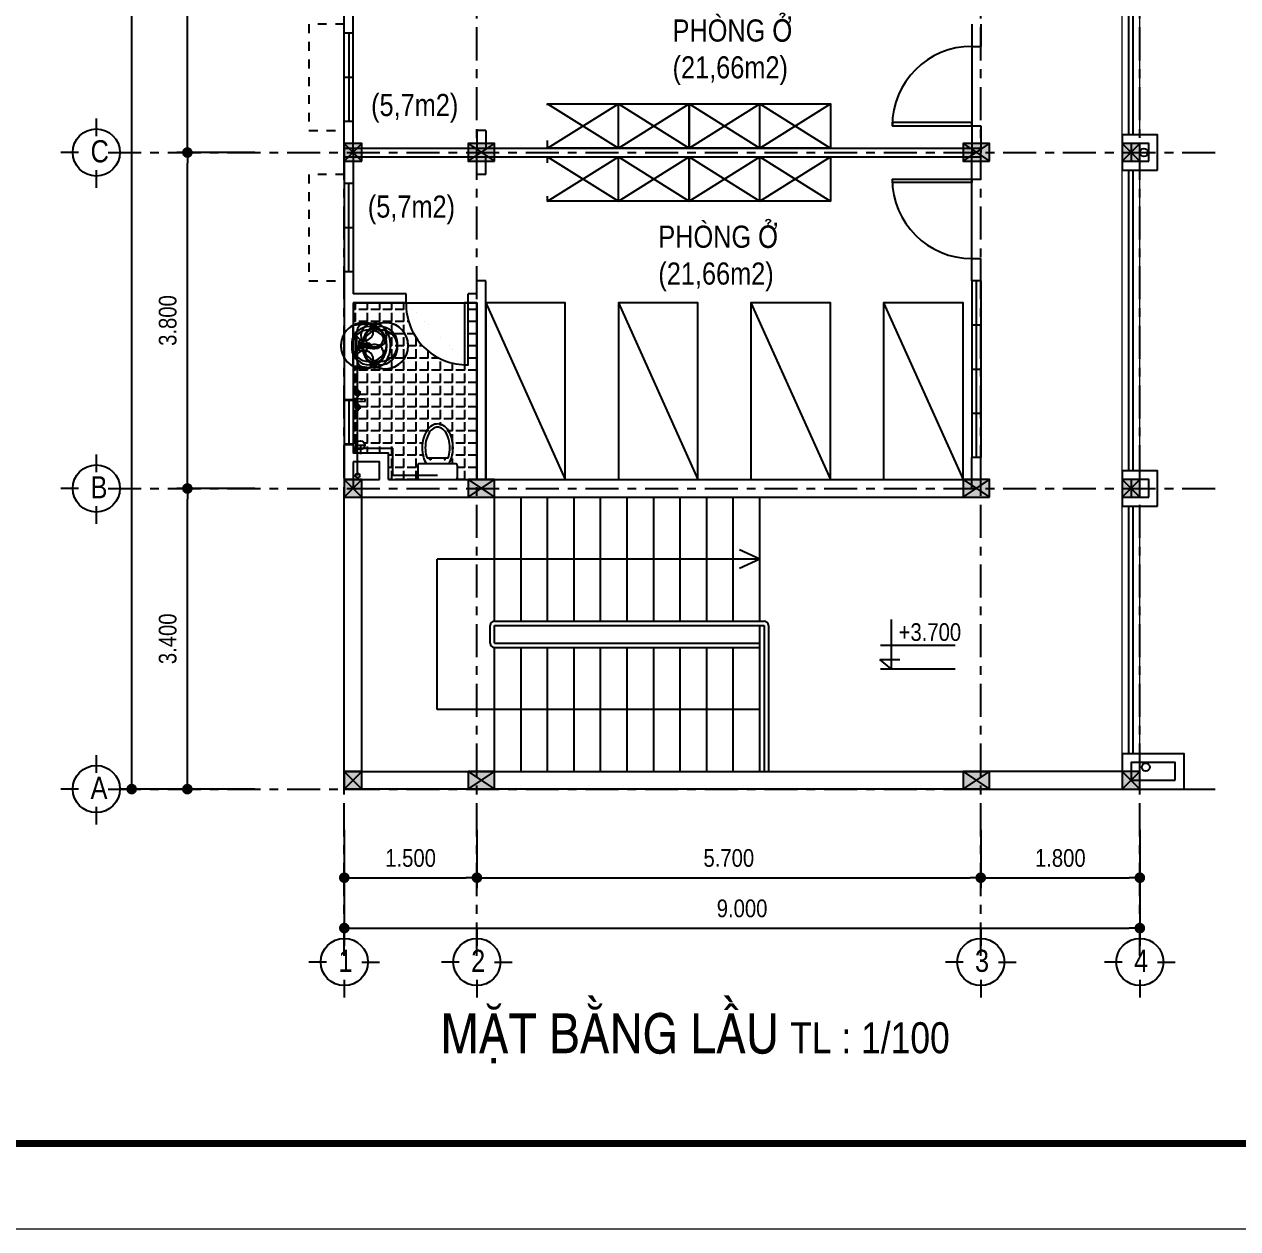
# Model space of a CAD drawing. Header units: millimetres. Extents: x -341 to 79, y 65 to 137.
# Drawn here: x -280.52 to -266.79, y 107.61 to 121.23 of the extents above; entities that cross this region are included whole.
import ezdxf

# ---------------------------------------------------------------- set-up
doc = ezdxf.new("R2010")
doc.units = ezdxf.units.MM
doc.header["$LTSCALE"] = 0.3
doc.header["$MEASUREMENT"] = 0
doc.linetypes.add('ACAD_ISO03W100', pattern=[30, 12, -18])
doc.linetypes.add('CENTER', pattern=[2, 1.25, -0.25, 0.25, -0.25])
doc.layers.get('0').update_dxf_attribs({"linetype": 'CONTINUOUS', "lineweight": 13})
doc.layers.get('DEFPOINTS').update_dxf_attribs({"linetype": 'CONTINUOUS', "lineweight": 13})
for name, color, linetype in [('CHU', 3, 'CONTINUOUS'), ('CHUSO', 141, 'CONTINUOUS'), ('HACTH', 8, 'CONTINUOUS'), ('HATCH', 8, 'CONTINUOUS'), ('KHUNG', 6, 'CONTINUOUS'), ('KT', 8, 'CONTINUOUS'), ('LAYER 1', 1, 'CONTINUOUS'), ('LAYER1', 1, 'CONTINUOUS'), ('LAYER3', 34, 'CONTINUOUS'), ('LAYER4', 114, 'CONTINUOUS'), ('LAYER7', 7, 'CONTINUOUS'), ('LAYER8', 8, 'CONTINUOUS'), ('THIETBI', 25, 'CONTINUOUS')]:
    doc.layers.add(name, color=color, linetype=linetype)
doc.styles.add('ATTR', font='romans.shx', dxfattribs={"width": 0.8, "height": 0.7})
doc.styles.add('HELVE-KT', font='VHELVCN.TTF')
doc.dimstyles.new('1-100', dxfattribs={"dimtxt": 0.2, "dimasz": 0.12, "dimexe": 0.12, "dimexo": 0.2, "dimgap": 0.12, "dimtad": 1, "dimdec": 3, "dimzin": 4, "dimdsep": 46, "dimtxsty": 'HELVE-KT', "dimblk1": 'DOT', "dimblk2": 'DOT', "dimsah": 1, "dimcen": -0.18, "dimadec": 3, "dimazin": 0, "dimtfac": 1, "dimtdec": 3, "dimtmove": 2, "dimatfit": 3, "dimldrblk": 'DOT', "dimfxl": 0, "dimtolj": 1, "dimtzin": 4, "dimarcsym": 0})

# ---------------------------------------------------------------- blocks, each defined once
blk = doc.blocks.new('TOILET')
at = {"layer": 'THIETBI', "linetype": 'Continuous'}
for p, q in [((2.25, 0), (-2.25, 0)), ((-2.5, -0.25), (-2.5, -1.75)), ((2.5, -1.75), (2.5, -0.25)), ((-2.25, -2), (2.25, -2)), ((-1.33, -2.7), (1.33, -2.7)), ((-0.96, -2.48), (-0.96, -2.7)), ((-0.86, -2.48), (-0.96, -2.48)), ((-0.96, -2.7), (-0.86, -2.7)), ((-0.86, -2.7), (-0.86, -2.48)), ((0.86, -2.7), (0.86, -2.48)), ((0.86, -2.48), (0.96, -2.48)), ((0.96, -2.7), (0.86, -2.7)), ((0.96, -2.48), (0.96, -2.7))]:
    blk.add_line(p, q, dxfattribs=at)
for centre, radius, start, end in [((-2.25, -0.25), 0.25, 90, 180), ((2.25, -0.25), 0.25, 0, 90), ((-2.25, -1.75), 0.25, 180, 270), ((2.64, -4.01), 4.58, 164.9269, 180), ((1.34, -3.66), 3.23, 149.0966, 164.9269), ((2.64, -4.01), 4.18, 164.9269, 180), ((1.34, -3.66), 2.83, 160.176, 164.9269), ((-1.34, -3.66), 2.83, 15.0731, 19.824), ((-2.64, -4.01), 4.18, 0, 15.0731), ((-1.34, -3.66), 3.23, 15.0731, 30.9034), ((-2.64, -4.01), 4.58, 360, 15.0731), ((2.25, -1.75), 0.25, 270, 0), ((2.64, -4.01), 4.58, 180, 195.0731), ((2.64, -4.01), 4.18, 180, 195.0731), ((-2.64, -4.01), 4.18, 344.9269, 360), ((-2.64, -4.01), 4.58, 344.9269, 0), ((1.34, -4.36), 3.23, 195.0731, 213.0315), ((1.34, -4.36), 2.83, 195.0731, 213.0315), ((0.52, -4.9), 1.86, 213.0315, 237.5002), ((-0.52, -4.9), 1.86, 302.4998, 326.9685), ((-1.34, -4.36), 2.83, 326.9685, 344.9269), ((-1.34, -4.36), 3.23, 326.9685, 344.9269), ((0.52, -4.9), 2.26, 213.0315, 237.5002), ((0, -5.71), 1.29, 237.5002, 270), ((0, -5.71), 0.893, 237.5002, 270), ((0, -5.71), 0.893, 270, 302.4998), ((0, -5.71), 1.29, 270, 302.4998), ((-0.52, -4.9), 2.26, 302.4998, 326.9685)]:
    blk.add_arc(centre, radius, start, end, dxfattribs=at)
blk = doc.blocks.new('la')
at = {"layer": 'THIETBI', "linetype": 'Continuous'}
for p, q in [((-5933, 607097), (-5955, 607330)), ((-5700, 607309), (-5700, 607252)), ((-5446, 607330), (-5467, 607097)), ((-5944, 607224), (-5944, 607230)), ((-5759, 607200), (-5715, 607200)), ((-5759, 607183), (-5759, 607200)), ((-5759, 607167), (-5759, 607183)), ((-5700, 607167), (-5759, 607167)), ((-5700, 607278), (-5735, 607278)), ((-5720, 607192), (-5728, 607192)), ((-5728, 607175), (-5672, 607175)), ((-5726, 607183), (-5717, 607183)), ((-5710, 607250), (-5715, 607196)), ((-5665, 607278), (-5700, 607278)), ((-5641, 607167), (-5700, 607167)), ((-5685, 607196), (-5690, 607250)), ((-5685, 607200), (-5641, 607200)), ((-5675, 607183), (-5684, 607183)), ((-5672, 607192), (-5680, 607192)), ((-5641, 607200), (-5641, 607183)), ((-5641, 607183), (-5641, 607167)), ((-5456, 607230), (-5456, 607224)), ((-5467, 607097), (-5933, 607097)), ((-5700, 607139), (-5859, 607139)), ((-5859, 607122), (-5541, 607122)), ((-5541, 607139), (-5700, 607139))]:
    blk.add_line(p, q, dxfattribs=at)
for centre, radius in [((-5743, 607183), 17), ((-5700, 607278), 21.2), ((-5700, 607278), 17), ((-5658, 607183), 17)]:
    blk.add_circle(centre, radius, dxfattribs=at)
for centre, radius, start, end in [((-5744, 607315), 152, 126.1394, 150.4377), ((-5717, 607278), 198, 106.8299, 126.1394), ((-5699, 607218), 261, 90, 106.8299), ((-5699, 607218), 261, 73.1701, 90), ((-5681, 607278), 198, 53.8606, 73.1701), ((-5653, 607315), 152, 29.5623, 53.8606), ((-5810, 607330), 145, 180, 190.3889), ((-5787, 607339), 103, 150.4377, 180), ((-5787, 607339), 103, 180, 209.5623), ((-5611, 607339), 103, 0, 29.5623), ((-5611, 607339), 103, 330.4377, 0), ((-5859, 607224), 84.9, 180, 270), ((-5744, 607363), 152, 209.5623, 233.8606), ((-5717, 607401), 198, 233.8606, 253.1701), ((-5699, 607460), 261, 253.1701, 266.4587), ((-5720, 607196), 4.24, 270, 354.3929), ((-5700, 607232), 20, 59.7473, 120.2527), ((-5699, 607460), 261, 273.0264, 286.8299), ((-5680, 607196), 4.24, 185.6071, 270), ((-5681, 607401), 198, 286.8299, 306.1394), ((-5653, 607363), 152, 306.1394, 330.4377), ((-5541, 607224), 84.9, 270, 0), ((-5859, 607224), 102, 218.2453, 270), ((-5541, 607224), 102, 270, 321.7547)]:
    blk.add_arc(centre, radius, start, end, dxfattribs=at)
blk.add_spline([(-5446, 607330), (-5488, 607436), (-5558, 607489), (-5649, 607517), (-5751, 607517), (-5842, 607489), (-5912, 607436), (-5950, 607366), (-5955, 607330)], degree=3, dxfattribs=at)
blk = doc.blocks.new('WALFCT1T')
for p, q in [((-5.5, -1), (-5, -1)), ((-5.5, -2), (-5.5, -1)), ((-2.5, -2), (-5.5, -2)), ((-5, -2), (-5, -2.5)), ((-5, -2.5), (-3, -2.5)), ((-3, -1), (-2.5, -1)), ((-3, -2.5), (-3, -2)), ((-2.5, -1), (-2.5, -2)), ((-1, -0.5), (1, -0.5)), ((0.75, -5.5), (-0.75, -5.5)), ((2.5, -1), (3, -1)), ((2.5, -2), (2.5, -1)), ((5.5, -2), (2.5, -2)), ((3, -2), (3, -2.5)), ((3, -2.5), (5, -2.5)), ((5, -1), (5.5, -1)), ((5, -2.5), (5, -2)), ((5.5, -1), (5.5, -2))]:
    blk.add_line(p, q)
for points in [[(-3, 0), (-3, -1), (-5, -1), (-5, 0)], [(-0.25, -0.5), (-0.25, 0), (0.25, 0), (0.25, -0.5)], [(5, 0), (5, -1), (3, -1), (3, 0)]]:
    blk.add_lwpolyline(points, close=True)
for centre, start, end in [((-13.2658, -3.6195), 351.4554, 14.26943), ((13.2658, -3.6195), 165.7306, 188.5446)]:
    blk.add_arc(centre, 12.6562, start, end)
at = {"style": 'ATTR', "width": 0.8, "flags": 9}
blk.add_attdef('ESTCODE', (0, 0), '', height=0.7, dxfattribs=at)
blk = doc.blocks.new('_DOT')
at = {"color": 0, "linetype": 'ByBlock'}
blk.add_line((-0.5, 0), (-1, 0), dxfattribs=at)
at = {"color": 0, "linetype": 'ByBlock', "const_width": 0.5}
blk.add_lwpolyline([(-0.25, 0, 1), (0.25, 0, 1)], format="xyb", close=True, dxfattribs=at)
blk = doc.blocks.new('*D23')
at = {"layer": 'DEFPOINTS', "color": 0, "lineweight": -2, "ltscale": 5}
for p in [(-276.898, 112.322), (-275.398, 112.322), (-275.398, 111.58)]:
    blk.add_point(p, dxfattribs=at)
at = {"layer": 'LAYER 1', "color": 0, "lineweight": -2, "ltscale": 5}
for p, q in [((-276.898, 112.122), (-276.898, 111.46)), ((-275.398, 112.122), (-275.398, 111.46)), ((-276.778, 111.58), (-275.518, 111.58))]:
    blk.add_line(p, q, dxfattribs=at)
at = {"layer": 'LAYER 1', "color": 0, "lineweight": -2, "ltscale": 5, "xscale": 0.12, "yscale": 0.12, "zscale": 0.12, "rotation": 180}
blk.add_blockref('_DOT', (-276.898, 111.58), dxfattribs=at)
at = {"layer": 'LAYER 1', "color": 0, "lineweight": -2, "ltscale": 5, "xscale": 0.12, "yscale": 0.12, "zscale": 0.12}
blk.add_blockref('_DOT', (-275.398, 111.58), dxfattribs=at)
at = {"layer": 'LAYER 1', "color": 0, "ltscale": 5, "insert": (-276.148, 111.802), "char_height": 0.2, "attachment_point": 5, "style": 'HELVE-KT'}
blk.add_mtext('\\A1;1.500', dxfattribs=at)
blk = doc.blocks.new('*D24')
at = {"layer": 'DEFPOINTS', "color": 0, "lineweight": -2, "ltscale": 5}
for p in [(-275.398, 112.322), (-269.698, 112.322), (-269.698, 111.58)]:
    blk.add_point(p, dxfattribs=at)
at = {"layer": 'LAYER 1', "color": 0, "lineweight": -2, "ltscale": 5}
for p, q in [((-275.398, 112.122), (-275.398, 111.46)), ((-269.698, 112.122), (-269.698, 111.46)), ((-275.278, 111.58), (-269.818, 111.58))]:
    blk.add_line(p, q, dxfattribs=at)
at = {"layer": 'LAYER 1', "color": 0, "lineweight": -2, "ltscale": 5, "xscale": 0.12, "yscale": 0.12, "zscale": 0.12, "rotation": 180}
blk.add_blockref('_DOT', (-275.398, 111.58), dxfattribs=at)
at = {"layer": 'LAYER 1', "color": 0, "lineweight": -2, "ltscale": 5, "xscale": 0.12, "yscale": 0.12, "zscale": 0.12}
blk.add_blockref('_DOT', (-269.698, 111.58), dxfattribs=at)
at = {"layer": 'LAYER 1', "color": 0, "ltscale": 5, "insert": (-272.548, 111.802), "char_height": 0.2, "attachment_point": 5, "style": 'HELVE-KT'}
blk.add_mtext('\\A1;5.700', dxfattribs=at)
blk = doc.blocks.new('*D25')
at = {"layer": 'DEFPOINTS', "color": 0, "lineweight": -2, "ltscale": 5}
for p in [(-278.673, 115.982), (-277.711, 115.982), (-277.711, 112.582)]:
    blk.add_point(p, dxfattribs=at)
at = {"layer": 'LAYER 1', "color": 0, "lineweight": -2, "ltscale": 5}
for p, q in [((-277.911, 115.982), (-278.793, 115.982)), ((-278.673, 112.702), (-278.673, 115.862)), ((-277.911, 112.582), (-278.793, 112.582))]:
    blk.add_line(p, q, dxfattribs=at)
at = {"layer": 'LAYER 1', "color": 0, "lineweight": -2, "ltscale": 5, "xscale": 0.12, "yscale": 0.12, "zscale": 0.12}
for p, rotation in [((-278.673, 115.982), 90), ((-278.673, 112.582), 270)]:
    blk.add_blockref('_DOT', p, dxfattribs=dict(at, rotation=rotation))
at = {"layer": 'LAYER 1', "color": 0, "ltscale": 5, "insert": (-278.895, 114.282), "char_height": 0.2, "attachment_point": 5, "rotation": 90, "style": 'HELVE-KT'}
blk.add_mtext('\\A1;3.400', dxfattribs=at)
blk = doc.blocks.new('*D26')
at = {"layer": 'DEFPOINTS', "color": 0, "lineweight": -2, "ltscale": 5}
for p in [(-278.673, 119.782), (-277.711, 119.782), (-277.711, 115.982)]:
    blk.add_point(p, dxfattribs=at)
at = {"layer": 'LAYER 1', "color": 0, "lineweight": -2, "ltscale": 5}
for p, q in [((-277.911, 119.782), (-278.793, 119.782)), ((-278.673, 116.102), (-278.673, 119.662)), ((-277.911, 115.982), (-278.793, 115.982))]:
    blk.add_line(p, q, dxfattribs=at)
at = {"layer": 'LAYER 1', "color": 0, "lineweight": -2, "ltscale": 5, "xscale": 0.12, "yscale": 0.12, "zscale": 0.12}
for p, rotation in [((-278.673, 119.782), 90), ((-278.673, 115.982), 270)]:
    blk.add_blockref('_DOT', p, dxfattribs=dict(at, rotation=rotation))
at = {"layer": 'LAYER 1', "color": 0, "ltscale": 5, "insert": (-278.895, 117.882), "char_height": 0.2, "attachment_point": 5, "rotation": 90, "style": 'HELVE-KT'}
blk.add_mtext('\\A1;3.800', dxfattribs=at)
blk = doc.blocks.new('*D27')
at = {"layer": 'DEFPOINTS', "color": 0, "lineweight": -2, "ltscale": 5}
for p in [(-278.673, 123.582), (-277.711, 123.582), (-277.711, 119.782)]:
    blk.add_point(p, dxfattribs=at)
at = {"layer": 'LAYER 1', "color": 0, "lineweight": -2, "ltscale": 5}
for p, q in [((-277.911, 123.582), (-278.793, 123.582)), ((-278.673, 119.902), (-278.673, 123.462)), ((-277.911, 119.782), (-278.793, 119.782))]:
    blk.add_line(p, q, dxfattribs=at)
at = {"layer": 'LAYER 1', "color": 0, "lineweight": -2, "ltscale": 5, "xscale": 0.12, "yscale": 0.12, "zscale": 0.12}
for p, rotation in [((-278.673, 123.582), 90), ((-278.673, 119.782), 270)]:
    blk.add_blockref('_DOT', p, dxfattribs=dict(at, rotation=rotation))
at = {"layer": 'LAYER 1', "color": 0, "ltscale": 5, "insert": (-278.895, 121.682), "char_height": 0.2, "attachment_point": 5, "rotation": 90, "style": 'HELVE-KT'}
blk.add_mtext('\\A1;3.800', dxfattribs=at)
blk = doc.blocks.new('*D31')
at = {"layer": 'DEFPOINTS', "color": 0, "lineweight": -2, "ltscale": 5}
for p in [(-279.303, 135.082), (-278.333, 135.082), (-278.333, 112.582)]:
    blk.add_point(p, dxfattribs=at)
at = {"layer": 'LAYER 1', "color": 0, "lineweight": -2, "ltscale": 5}
for p, q in [((-278.533, 135.082), (-279.423, 135.082)), ((-279.303, 112.702), (-279.303, 134.962)), ((-278.533, 112.582), (-279.423, 112.582))]:
    blk.add_line(p, q, dxfattribs=at)
at = {"layer": 'LAYER 1', "color": 0, "lineweight": -2, "ltscale": 5, "xscale": 0.12, "yscale": 0.12, "zscale": 0.12}
for p, rotation in [((-279.303, 135.082), 90), ((-279.303, 112.582), 270)]:
    blk.add_blockref('_DOT', p, dxfattribs=dict(at, rotation=rotation))
at = {"layer": 'LAYER 1', "color": 0, "ltscale": 5, "insert": (-279.525, 124.243), "char_height": 0.2, "attachment_point": 5, "rotation": 90, "style": 'HELVE-KT'}
blk.add_mtext('\\A1;22.500', dxfattribs=at)
blk = doc.blocks.new('*D32')
at = {"layer": 'DEFPOINTS', "color": 0, "lineweight": -2, "ltscale": 5}
for p in [(-269.698, 112.322), (-267.898, 112.322), (-267.898, 111.58)]:
    blk.add_point(p, dxfattribs=at)
at = {"layer": 'LAYER 1', "color": 0, "lineweight": -2, "ltscale": 5}
for p, q in [((-269.698, 112.122), (-269.698, 111.46)), ((-267.898, 112.122), (-267.898, 111.46)), ((-269.578, 111.58), (-268.018, 111.58))]:
    blk.add_line(p, q, dxfattribs=at)
at = {"layer": 'LAYER 1', "color": 0, "lineweight": -2, "ltscale": 5, "xscale": 0.12, "yscale": 0.12, "zscale": 0.12, "rotation": 180}
blk.add_blockref('_DOT', (-269.698, 111.58), dxfattribs=at)
at = {"layer": 'LAYER 1', "color": 0, "lineweight": -2, "ltscale": 5, "xscale": 0.12, "yscale": 0.12, "zscale": 0.12}
blk.add_blockref('_DOT', (-267.898, 111.58), dxfattribs=at)
at = {"layer": 'LAYER 1', "color": 0, "ltscale": 5, "insert": (-268.798, 111.802), "char_height": 0.2, "attachment_point": 5, "style": 'HELVE-KT'}
blk.add_mtext('\\A1;1.800', dxfattribs=at)
blk = doc.blocks.new('*D33')
at = {"layer": 'DEFPOINTS', "color": 0, "lineweight": -2, "ltscale": 5}
for p in [(-276.898, 111.727), (-267.898, 111.727), (-267.898, 111.01)]:
    blk.add_point(p, dxfattribs=at)
at = {"layer": 'LAYER 1', "color": 0, "lineweight": -2, "ltscale": 5}
for p, q in [((-276.898, 111.527), (-276.898, 110.89)), ((-267.898, 111.527), (-267.898, 110.89)), ((-276.778, 111.01), (-268.018, 111.01))]:
    blk.add_line(p, q, dxfattribs=at)
at = {"layer": 'LAYER 1', "color": 0, "lineweight": -2, "ltscale": 5, "xscale": 0.12, "yscale": 0.12, "zscale": 0.12, "rotation": 180}
blk.add_blockref('_DOT', (-276.898, 111.01), dxfattribs=at)
at = {"layer": 'LAYER 1', "color": 0, "lineweight": -2, "ltscale": 5, "xscale": 0.12, "yscale": 0.12, "zscale": 0.12}
blk.add_blockref('_DOT', (-267.898, 111.01), dxfattribs=at)
at = {"layer": 'LAYER 1', "color": 0, "ltscale": 5, "insert": (-272.398, 111.232), "char_height": 0.2, "attachment_point": 5, "style": 'HELVE-KT'}
blk.add_mtext('\\A1;9.000', dxfattribs=at)

msp = doc.modelspace()

# ---------------------------------------------------------------- hatches: boundary and pattern name
at = {"layer": 'LAYER8', "lineweight": -2, "ltscale": 0.08}
h = msp.add_hatch(color=256, dxfattribs=at)
h.paths.add_polyline_path([(-276.7978, 119.7825), (-276.8978, 119.8825), (-276.8978, 119.6825)])
h.paths.add_polyline_path([(-276.7978, 119.7825), (-276.8978, 119.6825), (-276.6978, 119.6825)])
h.paths.add_polyline_path([(-276.6978, 119.8825), (-276.7978, 119.7825), (-276.6978, 119.6825)])
h.paths.add_polyline_path([(-276.6978, 119.8825), (-276.8978, 119.8825), (-276.7978, 119.7825)])
h = msp.add_hatch(color=256, dxfattribs=at)
h.paths.add_polyline_path([(-275.4978, 119.8825), (-275.4978, 119.6825), (-275.3478, 119.7825)])
h.paths.add_polyline_path([(-275.3478, 119.7825), (-275.1978, 119.8825), (-275.4978, 119.8825)])
h.paths.add_polyline_path([(-275.4978, 119.6825), (-275.1978, 119.6825), (-275.3478, 119.7825)])
h.paths.add_polyline_path([(-275.3478, 119.7825), (-275.1978, 119.6825), (-275.1978, 119.8825)])
h = msp.add_hatch(color=256, dxfattribs=at)
h.paths.add_polyline_path([(-269.8978, 119.8825), (-269.8978, 119.6825), (-269.7478, 119.7825)])
h.paths.add_polyline_path([(-269.7478, 119.7825), (-269.5978, 119.8825), (-269.8978, 119.8825)])
h.paths.add_polyline_path([(-269.8978, 119.6825), (-269.5978, 119.6825), (-269.7478, 119.7825)])
h.paths.add_polyline_path([(-269.7478, 119.7825), (-269.5978, 119.6825), (-269.5978, 119.8825)])
h = msp.add_hatch(color=256, dxfattribs=at)
h.paths.add_polyline_path([(-267.9978, 119.7825), (-268.0978, 119.8825), (-268.0978, 119.6825)])
h.paths.add_polyline_path([(-267.9978, 119.7825), (-268.0978, 119.6825), (-267.8978, 119.6825)])
h.paths.add_polyline_path([(-267.8978, 119.8825), (-267.9978, 119.7825), (-267.8978, 119.6825)])
h.paths.add_polyline_path([(-267.8978, 119.8825), (-268.0978, 119.8825), (-267.9978, 119.7825)])
h = msp.add_hatch(color=256, dxfattribs=at)
h.paths.add_polyline_path([(-267.9978, 119.7825), (-268.0978, 119.8825), (-268.0978, 119.6825)])
h.paths.add_polyline_path([(-267.9978, 119.7825), (-268.0978, 119.6825), (-267.8978, 119.6825)])
h.paths.add_polyline_path([(-267.8978, 119.8825), (-267.9978, 119.7825), (-267.8978, 119.6825)])
h.paths.add_polyline_path([(-267.8978, 119.8825), (-268.0978, 119.8825), (-267.9978, 119.7825)])
h = msp.add_hatch(color=256, dxfattribs=at)
h.paths.add_polyline_path([(-276.7978, 115.9825), (-276.8978, 116.0825), (-276.8978, 115.8825)])
h.paths.add_polyline_path([(-276.7978, 115.9825), (-276.8978, 115.8825), (-276.6978, 115.8825)])
h.paths.add_polyline_path([(-276.6978, 116.0825), (-276.7978, 115.9825), (-276.6978, 115.8825)])
h.paths.add_polyline_path([(-276.6978, 116.0825), (-276.8978, 116.0825), (-276.7978, 115.9825)])
h = msp.add_hatch(color=256, dxfattribs=at)
h.paths.add_polyline_path([(-275.4978, 116.0825), (-275.4978, 115.8825), (-275.3478, 115.9825)])
h.paths.add_polyline_path([(-275.3478, 115.9825), (-275.1978, 116.0825), (-275.4978, 116.0825)])
h.paths.add_polyline_path([(-275.4978, 115.8825), (-275.1978, 115.8825), (-275.3478, 115.9825)])
h.paths.add_polyline_path([(-275.3478, 115.9825), (-275.1978, 115.8825), (-275.1978, 116.0825)])
h = msp.add_hatch(color=256, dxfattribs=at)
h.paths.add_polyline_path([(-269.8978, 116.0825), (-269.8978, 115.8825), (-269.7478, 115.9825)])
h.paths.add_polyline_path([(-269.7478, 115.9825), (-269.5978, 116.0825), (-269.8978, 116.0825)])
h.paths.add_polyline_path([(-269.8978, 115.8825), (-269.5978, 115.8825), (-269.7478, 115.9825)])
h.paths.add_polyline_path([(-269.7478, 115.9825), (-269.5978, 115.8825), (-269.5978, 116.0825)])
h = msp.add_hatch(color=256, dxfattribs=at)
h.paths.add_polyline_path([(-267.9978, 115.9825), (-268.0978, 116.0825), (-268.0978, 115.8825)])
h.paths.add_polyline_path([(-267.9978, 115.9825), (-268.0978, 115.8825), (-267.8978, 115.8825)])
h.paths.add_polyline_path([(-267.8978, 116.0825), (-267.9978, 115.9825), (-267.8978, 115.8825)])
h.paths.add_polyline_path([(-267.8978, 116.0825), (-268.0978, 116.0825), (-267.9978, 115.9825)])
h = msp.add_hatch(color=256, dxfattribs=at)
h.paths.add_polyline_path([(-267.9978, 115.9825), (-268.0978, 116.0825), (-268.0978, 115.8825)])
h.paths.add_polyline_path([(-267.9978, 115.9825), (-268.0978, 115.8825), (-267.8978, 115.8825)])
h.paths.add_polyline_path([(-267.8978, 116.0825), (-267.9978, 115.9825), (-267.8978, 115.8825)])
h.paths.add_polyline_path([(-267.8978, 116.0825), (-268.0978, 116.0825), (-267.9978, 115.9825)])
h = msp.add_hatch(color=256, dxfattribs=at)
h.paths.add_polyline_path([(-276.7978, 112.6825), (-276.8978, 112.7825), (-276.8978, 112.5825)])
h.paths.add_polyline_path([(-276.7978, 112.6825), (-276.8978, 112.5825), (-276.6978, 112.5825)])
h.paths.add_polyline_path([(-276.6978, 112.7825), (-276.7978, 112.6825), (-276.6978, 112.5825)])
h.paths.add_polyline_path([(-276.6978, 112.7825), (-276.8978, 112.7825), (-276.7978, 112.6825)])
h = msp.add_hatch(color=256, dxfattribs=at)
h.paths.add_polyline_path([(-275.4978, 112.7825), (-275.4978, 112.5825), (-275.3478, 112.6825)])
h.paths.add_polyline_path([(-275.3478, 112.6825), (-275.1978, 112.7825), (-275.4978, 112.7825)])
h.paths.add_polyline_path([(-275.4978, 112.5825), (-275.1978, 112.5825), (-275.3478, 112.6825)])
h.paths.add_polyline_path([(-275.3478, 112.6825), (-275.1978, 112.5825), (-275.1978, 112.7825)])
h = msp.add_hatch(color=256, dxfattribs=at)
h.paths.add_polyline_path([(-269.8978, 112.7825), (-269.8978, 112.5825), (-269.7478, 112.6825)])
h.paths.add_polyline_path([(-269.7478, 112.6825), (-269.5978, 112.7825), (-269.8978, 112.7825)])
h.paths.add_polyline_path([(-269.8978, 112.5825), (-269.5978, 112.5825), (-269.7478, 112.6825)])
h.paths.add_polyline_path([(-269.7478, 112.6825), (-269.5978, 112.5825), (-269.5978, 112.7825)])
h = msp.add_hatch(color=256, dxfattribs=at)
h.paths.add_polyline_path([(-267.9978, 112.6825), (-268.0978, 112.7825), (-268.0978, 112.5825)])
h.paths.add_polyline_path([(-267.9978, 112.6825), (-268.0978, 112.5825), (-267.8978, 112.5825)])
h.paths.add_polyline_path([(-267.8978, 112.7825), (-267.9978, 112.6825), (-267.8978, 112.5825)])
h.paths.add_polyline_path([(-267.8978, 112.7825), (-268.0978, 112.7825), (-267.9978, 112.6825)])
h = msp.add_hatch(color=256, dxfattribs=at)
h.paths.add_polyline_path([(-267.9978, 112.6825), (-268.0978, 112.7825), (-268.0978, 112.5825)])
h.paths.add_polyline_path([(-267.9978, 112.6825), (-268.0978, 112.5825), (-267.8978, 112.5825)])
h.paths.add_polyline_path([(-267.8978, 112.7825), (-267.9978, 112.6825), (-267.8978, 112.5825)])
h.paths.add_polyline_path([(-267.8978, 112.7825), (-268.0978, 112.7825), (-267.9978, 112.6825)])
at = {"layer": 'THIETBI', "ltscale": 5}
h = msp.add_hatch(dxfattribs=at)
h.set_pattern_fill('ANGLE', color=256, scale=0.5, angle=90, style=0)
h.set_pattern_definition([(90, (-275.39784, 116.08246), (-0.1375, 8e-18), [0.1, -0.0375]), (180, (-275.39784, 116.08246), (-2e-17, -0.1375), [0.1, -0.0375])])
edge = h.paths.add_edge_path()
edge.add_line((-276.7978, 118.0825), (-276.7978, 117.8317))
edge.add_line((-276.7978, 117.8317), (-276.5907, 117.8505))
edge.add_ellipse((-276.5645, 117.708), major_axis=(-0.1025, 0.1025), ratio=1, start_angle=315, end_angle=325.38886, ccw=False)
edge.add_spline(control_points=[(-276.5645, 117.8529), (-276.5523, 117.852), (-276.5137, 117.849), (-276.4528, 117.8118), (-276.3997, 117.7404), (-276.3724, 117.6477), (-276.3724, 117.5487), (-276.3999, 117.4573), (-276.459, 117.3714), (-276.5264, 117.3537), (-276.5645, 117.3438)], knot_values=[0, 0, 0, 0, 36.4611559, 115.67515, 203.4350908, 298.9068675, 400.4217356, 495.8935123, 583.6534532, 697.5507014, 697.5507014, 697.5507014, 697.5507014], degree=3, periodic=0)
edge.add_line((-276.5645, 117.3438), (-276.7978, 117.365))
edge.add_line((-276.7978, 117.365), (-276.7978, 116.3825))
edge.add_line((-276.7978, 116.3825), (-276.7162, 116.3825))
edge.add_line((-276.7162, 116.3825), (-276.7162, 116.4213))
edge.add_arc((-276.7162, 116.4713), 0.05, 90, 270, ccw=False)
edge.add_arc((-276.7162, 116.4713), 0.05, -90, 90, ccw=False)
edge.add_line((-276.7162, 116.4213), (-276.7162, 116.3825))
edge.add_line((-276.7162, 116.3825), (-276.3978, 116.3825))
edge.add_line((-276.3978, 116.3825), (-276.3978, 116.0825))
edge.add_line((-276.3978, 116.0825), (-276.0471, 116.0825))
edge.add_ellipse((-276.0451, 116.105), major_axis=(-0.0159, 0.0159), ratio=1, start_angle=45, end_angle=135, ccw=False)
edge.add_line((-276.0676, 116.105), (-276.0676, 116.24))
edge.add_ellipse((-276.0451, 116.24), major_axis=(-0.0159, 0.0159), ratio=1, start_angle=315, end_angle=405, ccw=False)
edge.add_line((-276.0451, 116.2625), (-275.972, 116.2625))
edge.add_ellipse((-275.7222, 116.412), major_axis=(-0.2059, 0.2059), ratio=1, start_angle=60.07314, end_angle=75.90343, ccw=False)
edge.add_ellipse((-275.6053, 116.4435), major_axis=(-0.2915, 0.2915), ratio=1, start_angle=45, end_angle=60.07314, ccw=False)
edge.add_ellipse((-275.6053, 116.4435), major_axis=(-0.2915, -0.2915), ratio=1, start_angle=-60.07314, end_angle=-45, ccw=False)
edge.add_ellipse((-275.7222, 116.475), major_axis=(-0.2059, 0.2059), ratio=1, start_angle=11.96845, end_angle=29.92686, ccw=False)
edge.add_ellipse((-275.7961, 116.523), major_axis=(-0.1435, 0.1435), ratio=1, start_angle=347.49977, end_angle=371.96845, ccw=False)
edge.add_ellipse((-275.8426, 116.596), major_axis=(-0.0823, 0.0823), ratio=1, start_angle=315, end_angle=347.49977, ccw=False)
edge.add_ellipse((-275.8426, 116.596), major_axis=(-0.0823, -0.0823), ratio=1, start_angle=192.50023, end_angle=225, ccw=False)
edge.add_ellipse((-275.8892, 116.523), major_axis=(-0.1435, -0.1435), ratio=1, start_angle=168.03155, end_angle=192.50023, ccw=False)
edge.add_ellipse((-275.963, 116.475), major_axis=(-0.2059, -0.2059), ratio=1, start_angle=150.07314, end_angle=168.03155, ccw=False)
edge.add_ellipse((-276.08, 116.4435), major_axis=(-0.2915, 0.2915), ratio=1, start_angle=225, end_angle=240.07314, ccw=False)
edge.add_ellipse((-276.08, 116.4435), major_axis=(-0.2915, -0.2915), ratio=1, start_angle=119.92686, end_angle=135, ccw=False)
edge.add_ellipse((-275.963, 116.412), major_axis=(-0.2059, -0.2059), ratio=1, start_angle=104.09657, end_angle=119.92686, ccw=False)
edge.add_line((-275.7132, 116.2625), (-275.6401, 116.2625))
edge.add_ellipse((-275.6401, 116.24), major_axis=(-0.0159, 0.0159), ratio=1, start_angle=225, end_angle=315, ccw=False)
edge.add_line((-275.6176, 116.24), (-275.6176, 116.105))
edge.add_ellipse((-275.6401, 116.105), major_axis=(-0.0159, -0.0159), ratio=1, start_angle=45, end_angle=135, ccw=False)
edge.add_line((-275.6382, 116.0825), (-275.3978, 116.0825))
edge.add_line((-275.3978, 116.0825), (-275.3978, 118.0825))
edge.add_line((-275.3978, 118.0825), (-275.4978, 118.0825))
edge.add_line((-275.4978, 118.0825), (-275.4978, 117.3825))
edge.add_arc((-275.5178, 118.0625), 0.6803, 178.31532, 271.68468, ccw=False)
edge.add_line((-276.1978, 118.0825), (-276.7978, 118.0825))
edge = h.paths.add_edge_path(flags=16)
edge.add_line((-276.6625, 116.9962), (-276.6625, 116.9662))
edge.add_ellipse((-276.7001, 116.7159), major_axis=(-0.179, -0.179), ratio=1, start_angle=216.4554, end_angle=239.2694)
edge.add_line((-276.7625, 116.9612), (-276.7625, 116.9762))
edge.add_line((-276.7625, 116.9762), (-276.7725, 116.9762))
edge.add_line((-276.7725, 116.9762), (-276.7725, 116.9862))
edge.add_line((-276.7725, 116.9862), (-276.7625, 116.9862))
edge.add_line((-276.7625, 116.9862), (-276.7625, 117.0012))
edge.add_ellipse((-276.7001, 117.2465), major_axis=(-0.179, 0.179), ratio=1, start_angle=120.73057, end_angle=143.5446)
h.paths.add_polyline_path([(-276.7225, 117.0812), (-276.7225, 117.0412), (-276.7325, 117.0412), (-276.7325, 117.0312), (-276.7525, 117.0312), (-276.7525, 117.0412), (-276.7725, 117.0412), (-276.7725, 117.0812), (-276.7525, 117.0812), (-276.7525, 117.0912), (-276.7325, 117.0912), (-276.7325, 117.0812)], flags=16)
h.paths.add_polyline_path([(-276.7225, 116.9212), (-276.7225, 116.8812), (-276.7325, 116.8812), (-276.7325, 116.8712), (-276.7525, 116.8712), (-276.7525, 116.8812), (-276.7725, 116.8812), (-276.7725, 116.9212), (-276.7525, 116.9212), (-276.7525, 116.9312), (-276.7325, 116.9312), (-276.7325, 116.9212)], flags=16)

# ---------------------------------------------------------------- linework, layer by layer
at = {"ltscale": 5}
for p, q in [((-268.0978, 119.9825), (-268.0978, 123.3825)), ((-267.8978, 119.9825), (-267.8978, 123.3825)), ((-268.0978, 116.1825), (-268.0978, 119.5825)), ((-267.8978, 116.1825), (-267.8978, 119.5825)), ((-268.0978, 112.9825), (-268.0978, 115.7825)), ((-267.8978, 112.9825), (-267.8978, 115.7825))]:
    msp.add_line(p, q, dxfattribs=at)
at = {"layer": 'CHU'}
for points in [[(-279.7031, 120.1658), (-279.7031, 119.9658)], [(-279.9031, 119.7825), (-280.1031, 119.7825)], [(-279.5031, 119.7825), (-279.3031, 119.7825)], [(-279.7031, 119.5825), (-279.7031, 119.3825)], [(-279.7031, 116.3658), (-279.7031, 116.1658)], [(-279.9031, 115.9825), (-280.1031, 115.9825)], [(-279.5031, 115.9825), (-279.3031, 115.9825)], [(-279.7031, 115.7825), (-279.7031, 115.5825)], [(-279.7031, 112.9658), (-279.7031, 112.7658)], [(-279.9031, 112.5825), (-280.1031, 112.5825)], [(-279.5031, 112.5825), (-279.3031, 112.5825)], [(-279.7031, 112.3825), (-279.7031, 112.1825)], [(-276.8978, 111.0098), (-276.8978, 110.8098)], [(-275.3978, 111.0098), (-275.3978, 110.8098)], [(-269.6978, 111.0098), (-269.6978, 110.8098)], [(-267.8978, 111.0098), (-267.8978, 110.8098)], [(-277.0978, 110.6265), (-277.2978, 110.6265)], [(-276.6978, 110.6265), (-276.4978, 110.6265)], [(-275.5978, 110.6265), (-275.7978, 110.6265)], [(-275.1978, 110.6265), (-274.9978, 110.6265)], [(-269.8978, 110.6265), (-270.0978, 110.6265)], [(-269.4978, 110.6265), (-269.2978, 110.6265)], [(-268.0978, 110.6265), (-268.2978, 110.6265)], [(-267.6978, 110.6265), (-267.4978, 110.6265)], [(-276.8978, 110.4265), (-276.8978, 110.2265)], [(-275.3978, 110.4265), (-275.3978, 110.2265)], [(-269.6978, 110.4265), (-269.6978, 110.2265)], [(-267.8978, 110.4265), (-267.8978, 110.2265)]]:
    msp.add_lwpolyline(points, dxfattribs=at)
for centre in [(-279.7031, 119.7825), (-279.7031, 115.9825), (-279.7031, 112.5825), (-276.8978, 110.6265), (-275.3978, 110.6265), (-269.6978, 110.6265), (-267.8978, 110.6265)]:
    msp.add_circle(centre, 0.2667, dxfattribs=at)
at = {"layer": 'DEFPOINTS', "linetype": 'Continuous', "ltscale": 0.08}
msp.add_lwpolyline([(-299.2157, 107.6101), (-257.2157, 107.6101), (-257.2157, 137.3101), (-299.2157, 137.3101)], close=True, dxfattribs=at)
at = {"layer": 'HACTH', "lineweight": -2, "ltscale": 0.08}
msp.add_circle((-276.7475, 116.1285), 0.0254, dxfattribs=at)
at = {"layer": 'HATCH', "linetype": 'CENTER'}
for points in [[(-276.8978, 110.6979), (-276.8978, 135.5709)], [(-275.3978, 110.6979), (-275.3978, 135.5709)], [(-269.6978, 110.6979), (-269.6978, 135.5709)], [(-267.8978, 110.6979), (-267.8978, 135.5709)], [(-279.5693, 119.7825), (-267.0191, 119.7825)], [(-279.5693, 115.9825), (-267.0191, 115.9825)], [(-279.5693, 112.5825), (-267.0191, 112.5825)]]:
    msp.add_lwpolyline(points, dxfattribs=at)
at = {"layer": 'HATCH', "linetype": 'ACAD_ISO03W100', "ltscale": 0.01}
for points in [[(-276.8978, 121.2325), (-276.8978, 121.2325), (-277.2978, 121.2325), (-277.2978, 120.0325), (-276.8978, 120.0325)], [(-276.8978, 119.5325), (-276.8978, 119.5325), (-277.2978, 119.5325), (-277.2978, 118.3325), (-276.8978, 118.3325)]]:
    msp.add_lwpolyline(points, dxfattribs=at)
at = {"layer": 'KHUNG', "linetype": 'Continuous', "ltscale": 0.08}
for points in [[(-276.7475, 116.1285), (-276.7475, 117.5983)], [(-276.3475, 116.1328), (-276.3475, 116.4328), (-276.7475, 116.4328)], [(-276.3475, 116.1328), (-275.8426, 116.1328)]]:
    msp.add_lwpolyline(points, dxfattribs=at)
at = {"layer": 'LAYER 1', "ltscale": 5}
for p, q in [((-276.7662, 116.4713), (-276.6662, 116.4713)), ((-276.7162, 116.4713), (-276.7162, 116.3713)), ((-275.8474, 113.4825), (-275.8474, 115.1825)), ((-272.1978, 115.1825), (-275.8474, 115.1825)), ((-272.1978, 115.1825), (-272.428, 115.2894)), ((-272.1978, 115.1825), (-272.428, 115.0756)), ((-272.1978, 113.4825), (-275.8474, 113.4825))]:
    msp.add_line(p, q, dxfattribs=at)
for centre, radius in [((-267.8528, 119.7825), 0.045), ((-276.7162, 116.4713), 0.05), ((-267.8317, 112.8302), 0.045)]:
    msp.add_circle(centre, radius, dxfattribs=at)
at = {"layer": 'LAYER1', "linetype": 'Continuous', "ltscale": 0.05}
for points in [[(-270.7103, 114.4989), (-270.7103, 113.9433)], [(-270.8314, 114.209), (-269.9877, 114.209)], [(-270.8382, 114.0469), (-270.6152, 114.0469)], [(-270.7103, 113.9433), (-270.8382, 114.0469)], [(-270.8314, 113.9433), (-269.9877, 113.9433)]]:
    msp.add_lwpolyline(points, dxfattribs=at)
at = {"layer": 'LAYER4', "ltscale": 5}
for p, q in [((-268.0228, 119.9825), (-268.0228, 123.3825)), ((-267.9728, 119.9825), (-267.9728, 123.3825)), ((-268.0228, 116.1825), (-268.0228, 119.5825)), ((-267.9728, 116.1825), (-267.9728, 119.5825)), ((-268.0228, 112.9825), (-268.0228, 115.7825)), ((-267.9728, 112.9825), (-267.9728, 115.7825))]:
    msp.add_line(p, q, dxfattribs=at)
at = {"layer": 'LAYER7', "linetype": 'Continuous', "const_width": 0.08}
msp.add_lwpolyline([(-258.2157, 136.3475), (-297.4157, 136.3475), (-297.4157, 108.5726), (-258.2157, 108.5726)], close=True, dxfattribs=at)
at = {"layer": 'LAYER7', "ltscale": 5, "const_width": 0.03}
for points in [[(-276.7978, 116.9825), (-276.8978, 116.9825)], [(-276.7978, 116.4825), (-276.8978, 116.4825)]]:
    msp.add_lwpolyline(points, dxfattribs=at)
at = {"layer": 'LAYER8', "lineweight": -2, "ltscale": 0.08}
for p, q in [((-276.8978, 120.1325), (-276.8978, 121.1325)), ((-276.8478, 121.1325), (-276.8478, 120.1325)), ((-276.7978, 120.1325), (-276.7978, 121.1325)), ((-269.7978, 120.9825), (-269.7978, 120.0825)), ((-276.8978, 120.6325), (-276.7978, 120.6325)), ((-276.8978, 119.6825), (-276.6978, 119.8825)), ((-276.8978, 119.8825), (-276.6978, 119.6825)), ((-275.4978, 119.6825), (-275.1978, 119.8825)), ((-275.4978, 119.8825), (-275.1978, 119.6825)), ((-269.8978, 119.6825), (-269.5978, 119.8825)), ((-269.8978, 119.8825), (-269.5978, 119.6825)), ((-268.0978, 119.6825), (-267.8978, 119.8825)), ((-268.0978, 119.8825), (-267.8978, 119.6825)), ((-268.0978, 119.6825), (-267.8978, 119.8825)), ((-268.0978, 119.8825), (-267.8978, 119.6825)), ((-276.8978, 119.4325), (-276.8978, 118.4325)), ((-276.8478, 118.4325), (-276.8478, 119.4325)), ((-276.7978, 119.4325), (-276.7978, 118.4325)), ((-269.7978, 118.5825), (-269.7978, 119.4825)), ((-276.8978, 118.9325), (-276.7978, 118.9325)), ((-269.7978, 118.3325), (-269.7978, 116.3325)), ((-269.7478, 116.3325), (-269.7478, 118.3325)), ((-269.6978, 118.3325), (-269.6978, 116.3325)), ((-276.1978, 118.0825), (-275.4978, 118.0825)), ((-269.7978, 117.8325), (-269.6978, 117.8325)), ((-269.7978, 117.3325), (-269.6978, 117.3325)), ((-269.7978, 116.8325), (-269.6978, 116.8325)), ((-276.8978, 115.8825), (-276.6978, 116.0825)), ((-276.8978, 116.0825), (-276.6978, 115.8825)), ((-275.4978, 115.8825), (-275.1978, 116.0825)), ((-275.4978, 116.0825), (-275.1978, 115.8825)), ((-269.8978, 115.8825), (-269.5978, 116.0825)), ((-269.8978, 116.0825), (-269.5978, 115.8825)), ((-268.0978, 115.8825), (-267.8978, 116.0825)), ((-268.0978, 116.0825), (-267.8978, 115.8825)), ((-268.0978, 115.8825), (-267.8978, 116.0825)), ((-268.0978, 116.0825), (-267.8978, 115.8825)), ((-275.1978, 114.4825), (-275.1978, 115.8825)), ((-274.8978, 114.4825), (-274.8978, 115.8825)), ((-274.5978, 114.4825), (-274.5978, 115.8825)), ((-274.2978, 114.4825), (-274.2978, 115.8825)), ((-273.9978, 114.4825), (-273.9978, 115.8825)), ((-273.6978, 114.4825), (-273.6978, 115.8825)), ((-273.3978, 114.4825), (-273.3978, 115.8825)), ((-273.0978, 114.4825), (-273.0978, 115.8825)), ((-272.7978, 114.4825), (-272.7978, 115.8825)), ((-272.4978, 114.4825), (-272.4978, 115.8825)), ((-272.1978, 114.4825), (-272.1978, 115.8825)), ((-275.2478, 114.2325), (-275.2478, 114.4325)), ((-275.1978, 114.4825), (-272.1478, 114.4825)), ((-275.1978, 114.2325), (-275.1978, 114.4325)), ((-275.1978, 114.4325), (-272.1478, 114.4325)), ((-272.1978, 112.7825), (-272.1978, 114.4325)), ((-272.1478, 114.4325), (-272.1478, 112.7825)), ((-272.0978, 114.4325), (-272.0978, 112.7825)), ((-275.1978, 114.2325), (-272.1978, 114.2325)), ((-275.1978, 112.7825), (-275.1978, 114.1825)), ((-275.1978, 114.1825), (-272.1978, 114.1825)), ((-274.8978, 112.7825), (-274.8978, 114.1825)), ((-274.5978, 112.7825), (-274.5978, 114.1825)), ((-274.2978, 112.7825), (-274.2978, 114.1825)), ((-273.9978, 112.7825), (-273.9978, 114.1825)), ((-273.6978, 112.7825), (-273.6978, 114.1825)), ((-273.3978, 112.7825), (-273.3978, 114.1825)), ((-273.0978, 112.7825), (-273.0978, 114.1825)), ((-272.7978, 112.7825), (-272.7978, 114.1825)), ((-272.4978, 112.7825), (-272.4978, 114.1825)), ((-276.8978, 112.5825), (-276.6978, 112.7825)), ((-276.8978, 112.7825), (-276.6978, 112.5825)), ((-275.4978, 112.5825), (-275.1978, 112.7825)), ((-275.4978, 112.7825), (-275.1978, 112.5825)), ((-269.8978, 112.5825), (-269.5978, 112.7825)), ((-269.8978, 112.7825), (-269.5978, 112.5825)), ((-268.0978, 112.5825), (-267.8978, 112.7825)), ((-268.0978, 112.7825), (-267.8978, 112.5825)), ((-268.0978, 112.5825), (-267.8978, 112.7825)), ((-268.0978, 112.7825), (-267.8978, 112.5825)), ((-269.6978, 112.5825), (-267.8978, 112.5825))]:
    msp.add_line(p, q, dxfattribs=at)
for points in [[(-276.8978, 121.1325), (-276.8978, 123.5825)], [(-276.7978, 121.1325), (-276.7978, 121.4325)], [(-269.7978, 121.2325), (-269.7978, 120.9825)], [(-269.6978, 121.2325), (-269.6978, 120.9825)], [(-276.7978, 121.1325), (-276.8978, 121.1325)], [(-269.7978, 120.9825), (-269.6978, 120.9825)], [(-276.8978, 119.7825), (-276.8978, 120.1325)], [(-276.7978, 120.1325), (-276.8978, 120.1325)], [(-276.7978, 119.7825), (-276.7978, 120.1325)], [(-275.3978, 120.0325), (-275.3978, 119.8325)], [(-275.2978, 120.0325), (-275.3978, 120.0325)], [(-275.2978, 120.0325), (-275.2978, 119.8325)], [(-269.7978, 120.0825), (-269.7978, 119.7825)], [(-269.7978, 120.0825), (-269.6978, 120.0825)], [(-269.6978, 120.0825), (-269.6978, 119.7825)], [(-276.8978, 119.8325), (-269.6978, 119.8325)], [(-276.8978, 119.7825), (-276.8978, 119.4325)], [(-276.8978, 119.7325), (-269.6978, 119.7325)], [(-276.7978, 119.7825), (-276.7978, 119.4325)], [(-275.3978, 119.5325), (-275.3978, 119.7325)], [(-275.2978, 119.5325), (-275.2978, 119.7325)], [(-269.7978, 119.4825), (-269.7978, 119.7825)], [(-269.6978, 119.4825), (-269.6978, 119.7825)], [(-276.7978, 119.4325), (-276.8978, 119.4325)], [(-275.2978, 119.5325), (-275.3978, 119.5325)], [(-269.7978, 119.4825), (-269.6978, 119.4825)], [(-269.7978, 118.3325), (-269.7978, 118.5825)], [(-269.7978, 118.5825), (-269.6978, 118.5825)], [(-269.6978, 118.3325), (-269.6978, 118.5825)], [(-276.8978, 118.4325), (-276.8978, 115.9825)], [(-276.7978, 118.4325), (-276.8978, 118.4325)], [(-276.7978, 118.4325), (-276.7978, 118.1825)], [(-275.3978, 118.1825), (-275.3978, 118.3325)], [(-275.2978, 118.3325), (-275.3978, 118.3325)], [(-275.2978, 118.1325), (-275.2978, 118.3325)], [(-269.6978, 118.3325), (-269.7978, 118.3325)], [(-276.1978, 118.1825), (-276.7978, 118.1825)], [(-276.1978, 118.1825), (-276.7978, 118.1825)], [(-276.1978, 118.0825), (-276.7978, 118.0825)], [(-276.7978, 118.0825), (-276.1978, 118.0825)], [(-276.7978, 118.0825), (-276.7978, 116.3825)], [(-276.1978, 118.0825), (-276.1978, 118.1825)], [(-275.3978, 118.1825), (-275.4978, 118.1825)], [(-275.3978, 118.1825), (-275.4978, 118.1825)], [(-275.4978, 118.0825), (-275.4978, 118.1825)], [(-275.3978, 118.0825), (-275.4978, 118.0825)], [(-275.4978, 118.0825), (-275.3978, 118.0825)], [(-275.2978, 116.0825), (-275.2978, 118.1825)], [(-276.8978, 116.9825), (-276.8978, 116.4825)], [(-276.8478, 116.9825), (-276.8478, 116.4825)], [(-276.7978, 116.9825), (-276.7978, 116.4825)], [(-276.3978, 116.0825), (-276.3978, 116.3825), (-276.7978, 116.3825)], [(-276.4978, 116.0825), (-276.4978, 116.2825), (-276.7978, 116.2825)], [(-276.7978, 116.2825), (-276.7978, 115.9825)], [(-269.7978, 115.9825), (-269.7978, 116.3325)], [(-269.6978, 116.3325), (-269.7978, 116.3325)], [(-269.6978, 115.9825), (-269.6978, 116.3325)], [(-276.8978, 116.0825), (-276.4978, 116.0825)], [(-276.3978, 116.0825), (-269.6978, 116.0825)], [(-276.8978, 112.5825), (-276.8978, 115.9825)], [(-276.8978, 115.8825), (-269.5978, 115.8825)], [(-276.6978, 112.7825), (-276.6978, 115.8825)], [(-276.8978, 112.7825), (-269.5978, 112.7825)], [(-269.6978, 112.5825), (-267.8978, 112.5825), (-267.8978, 112.7825), (-269.6978, 112.7825)], [(-269.5978, 112.5825), (-276.8978, 112.5825)]]:
    msp.add_lwpolyline(points, dxfattribs=at)
for points in [[(-269.7978, 120.0825), (-269.7978, 120.1225), (-270.6978, 120.1225), (-270.6978, 120.0825)], [(-267.6978, 119.5825), (-267.6978, 119.9825), (-268.0978, 119.9825), (-268.0978, 119.5825)], [(-276.6978, 119.6825), (-276.6978, 119.8825), (-276.8978, 119.8825), (-276.8978, 119.6825)], [(-275.1978, 119.6825), (-275.1978, 119.8825), (-275.4978, 119.8825), (-275.4978, 119.6825)], [(-269.5978, 119.6825), (-269.5978, 119.8825), (-269.8978, 119.8825), (-269.8978, 119.6825)], [(-267.8978, 119.6825), (-267.8978, 119.8825), (-268.0978, 119.8825), (-268.0978, 119.6825)], [(-267.8978, 119.6825), (-267.8978, 119.8825), (-268.0978, 119.8825), (-268.0978, 119.6825)], [(-267.7978, 119.6825), (-267.7978, 119.8825), (-267.9978, 119.8825), (-267.9978, 119.6825)], [(-269.7978, 119.4825), (-269.7978, 119.4425), (-270.6978, 119.4425), (-270.6978, 119.4825)], [(-275.4978, 118.0825), (-275.5378, 118.0825), (-275.5378, 117.3825), (-275.4978, 117.3825)], [(-275.3978, 116.0825), (-275.3978, 118.0825), (-275.3978, 118.0825), (-275.3978, 116.0825)], [(-267.6978, 115.7825), (-267.6978, 116.1825), (-268.0978, 116.1825), (-268.0978, 115.7825)], [(-276.6978, 115.8825), (-276.6978, 116.0825), (-276.8978, 116.0825), (-276.8978, 115.8825)], [(-275.1978, 115.8825), (-275.1978, 116.0825), (-275.4978, 116.0825), (-275.4978, 115.8825)], [(-269.5978, 115.8825), (-269.5978, 116.0825), (-269.8978, 116.0825), (-269.8978, 115.8825)], [(-267.8978, 115.8825), (-267.8978, 116.0825), (-268.0978, 116.0825), (-268.0978, 115.8825)], [(-267.8978, 115.8825), (-267.8978, 116.0825), (-268.0978, 116.0825), (-268.0978, 115.8825)], [(-267.7978, 115.8825), (-267.7978, 116.0825), (-267.9978, 116.0825), (-267.9978, 115.8825)], [(-267.3978, 112.5825), (-267.3978, 112.9825), (-268.0978, 112.9825), (-268.0978, 112.5825)], [(-267.4978, 112.6825), (-267.4978, 112.8825), (-267.9978, 112.8825), (-267.9978, 112.6825)], [(-276.6978, 112.5825), (-276.6978, 112.7825), (-276.8978, 112.7825), (-276.8978, 112.5825)], [(-275.1978, 112.5825), (-275.1978, 112.7825), (-275.4978, 112.7825), (-275.4978, 112.5825)], [(-269.5978, 112.5825), (-269.5978, 112.7825), (-269.8978, 112.7825), (-269.8978, 112.5825)], [(-267.8978, 112.5825), (-267.8978, 112.7825), (-268.0978, 112.7825), (-268.0978, 112.5825)], [(-267.8978, 112.5825), (-267.8978, 112.7825), (-268.0978, 112.7825), (-268.0978, 112.5825)]]:
    msp.add_lwpolyline(points, close=True, dxfattribs=at)
for centre, radius, start, end in [((-269.7978, 120.0785), 0.9039, 90, 179.74741), ((-269.7978, 119.4864), 0.9039, 180.25259, 270), ((-275.5178, 118.0625), 0.6803, 178.31532, 271.68468), ((-275.1978, 114.4325), 0.05, 90, 180), ((-272.1478, 114.4325), 0.05, 0, 90), ((-275.1978, 114.2325), 0.05, 180, 270)]:
    msp.add_arc(centre, radius, start, end, dxfattribs=at)
at = {"layer": 'THIETBI', "ltscale": 5}
for p, q in [((-274.5978, 119.8325), (-273.7978, 120.3325)), ((-274.5978, 120.3325), (-273.7978, 119.8325)), ((-273.7978, 119.8325), (-272.9978, 120.3325)), ((-273.7978, 120.3325), (-272.9978, 119.8325)), ((-272.9978, 119.8325), (-272.1978, 120.3325)), ((-272.9978, 120.3325), (-272.1978, 119.8325)), ((-272.1978, 119.8325), (-271.3978, 120.3325)), ((-272.1978, 120.3325), (-271.3978, 119.8325)), ((-274.5978, 119.2325), (-273.7978, 119.7325)), ((-274.5978, 119.7325), (-273.7978, 119.2325)), ((-273.7978, 119.2325), (-272.9978, 119.7325)), ((-273.7978, 119.7325), (-272.9978, 119.2325)), ((-272.9978, 119.2325), (-272.1978, 119.7325)), ((-272.9978, 119.7325), (-272.1978, 119.2325)), ((-272.1978, 119.2325), (-271.3978, 119.7325)), ((-272.1978, 119.7325), (-271.3978, 119.2325)), ((-275.2978, 118.0825), (-274.3978, 116.0825)), ((-273.7978, 118.0825), (-272.8978, 116.0825)), ((-272.2978, 118.0825), (-271.3978, 116.0825)), ((-270.7978, 118.0825), (-269.8978, 116.0825))]:
    msp.add_line(p, q, dxfattribs=at)
for points in [[(-274.5978, 120.3189), (-274.5978, 120.3325), (-272.9978, 120.3325), (-272.9978, 119.8325), (-274.5978, 119.8325), (-274.5978, 119.9188)], [(-273.7978, 119.8325), (-273.7978, 120.3325)], [(-272.1978, 119.8325), (-272.1978, 120.3325)], [(-274.5978, 119.6672), (-274.5978, 119.7325), (-272.9978, 119.7325), (-272.9978, 119.2325), (-274.5978, 119.2325), (-274.5978, 119.2899)], [(-273.7978, 119.2325), (-273.7978, 119.7325)], [(-272.1978, 119.2325), (-272.1978, 119.7325)]]:
    msp.add_lwpolyline(points, dxfattribs=at)
for points in [[(-272.9978, 119.8325), (-272.9978, 120.3325), (-271.3978, 120.3325), (-271.3978, 119.8325)], [(-272.9978, 119.2325), (-272.9978, 119.7325), (-271.3978, 119.7325), (-271.3978, 119.2325)], [(-275.2978, 116.0825), (-274.3978, 116.0825), (-274.3978, 118.0825), (-275.2978, 118.0825)], [(-273.7978, 116.0825), (-272.8978, 116.0825), (-272.8978, 118.0825), (-273.7978, 118.0825)], [(-272.2978, 116.0825), (-271.3978, 116.0825), (-271.3978, 118.0825), (-272.2978, 118.0825)], [(-270.7978, 116.0825), (-269.8978, 116.0825), (-269.8978, 118.0825), (-270.7978, 118.0825)]]:
    msp.add_lwpolyline(points, close=True, dxfattribs=at)

# ---------------------------------------------------------------- block references
at = {"layer": 'CHUSO', "linetype": 'Continuous', "xscale": 0.09000000002561137, "yscale": 0.09000000002561137, "zscale": 0.09, "rotation": 180}
msp.add_blockref('TOILET', (-275.8426, 116.0825), dxfattribs=at)
at = {"layer": 'KT', "xscale": 0.0009999999892897904, "yscale": 0.0009999999310821295, "zscale": 0.001, "rotation": 270}
msp.add_blockref('la', (-883.8948, 111.8982), dxfattribs=at)
at = {"layer": 'LAYER3', "linetype": 'Continuous', "ltscale": 0.4, "xscale": -0.02000000001862645, "yscale": 0.02000000001862645, "zscale": 0.02, "rotation": 90}
msp.add_blockref('WALFCT1T', (-276.7725, 116.9812), dxfattribs=at)

# ---------------------------------------------------------------- texts
at = {"layer": 'LAYER 1', "linetype": 'Continuous', "ltscale": 0.4, "insert": (-275.8072, 110.0452), "char_height": 0.2, "width": 10.809043, "attachment_point": 1, "style": 'HELVE-KT'}
msp.add_mtext('{\\H2.25x;MAËT BAÈNG LAÀU}  {\\H1.75x;TL : 1/100}', dxfattribs=at)
at = {"layer": 'LAYER1', "linetype": 'Continuous', "ltscale": 0.05, "attachment_point": 1, "style": 'HELVE-KT'}
for s, insert, char_height, width in [('PHOØNG ÔÛ \\P(21,66m2)', (-273.1843, 121.287), 0.25, 17.4622), ('\\P(5,7m2)', (-276.5947, 120.8615), 0.25, 17.4622), ('C', (-279.7682, 119.921), 0.25, 13.097333), ('\\P(5,7m2)', (-276.6317, 119.7127), 0.25, 17.4622), ('PHOØNG ÔÛ \\P(21,66m2)', (-273.3451, 118.9551), 0.25, 17.4622), ('B', (-279.7682, 116.121), 0.25, 13.097333), ('+3.700', (-270.6271, 114.4584), 0.2, 15.184522), ('A', (-279.7682, 112.721), 0.25, 13.097333), ('1', (-276.963, 110.765), 0.25, 13.097333), ('2', (-275.463, 110.765), 0.25, 13.097333), ('3', (-269.763, 110.765), 0.25, 13.097333), ('4', (-267.963, 110.765), 0.25, 13.097333)]:
    msp.add_mtext(s, dxfattribs=dict(at, insert=insert, char_height=char_height, width=width))

# ---------------------------------------------------------------- dimensions: what is measured, and where the dimension line sits
at = {"layer": 'LAYER 1', "ltscale": 5}
dim = msp.add_linear_dim(base=(-279.3031, 135.0825), p1=(-278.3331, 112.5825), p2=(-278.3331, 135.0825), angle=90, dimstyle='1-100', dxfattribs=at)
dim.commit()
dim.dimension.update_dxf_attribs({"geometry": '*D31', "text_midpoint": (-279.5252, 124.2435), "dimtype": 160})
for base, p1, p2, angle, picture, middle in [((-278.6729, 123.5825), (-277.7111, 119.7825), (-277.7111, 123.5825), 90, '*D27', (-278.895, 121.6825)), ((-278.6729, 119.7825), (-277.7111, 115.9825), (-277.7111, 119.7825), 90, '*D26', (-278.895, 117.8825)), ((-278.6729, 115.9825), (-277.7111, 112.5825), (-277.7111, 115.9825), 90, '*D25', (-278.895, 114.2825)), ((-275.3978, 111.5795), (-276.8978, 112.3218), (-275.3978, 112.3218), 180, '*D23', (-276.1478, 111.8017)), ((-269.6978, 111.5795), (-275.3978, 112.3218), (-269.6978, 112.3218), 180, '*D24', (-272.5478, 111.8017)), ((-267.8978, 111.5795), (-269.6978, 112.3218), (-267.8978, 112.3218), 180, '*D32', (-268.7978, 111.8017)), ((-267.8978, 111.0098), (-276.8978, 111.7272), (-267.8978, 111.7272), 180, '*D33', (-272.3978, 111.2319))]:
    dim = msp.add_linear_dim(base=base, p1=p1, p2=p2, angle=angle, dimstyle='1-100', dxfattribs=at)
    dim.commit()
    dim.dimension.update_dxf_attribs({"geometry": picture, "text_midpoint": middle})

doc.saveas('drawing.dxf')
